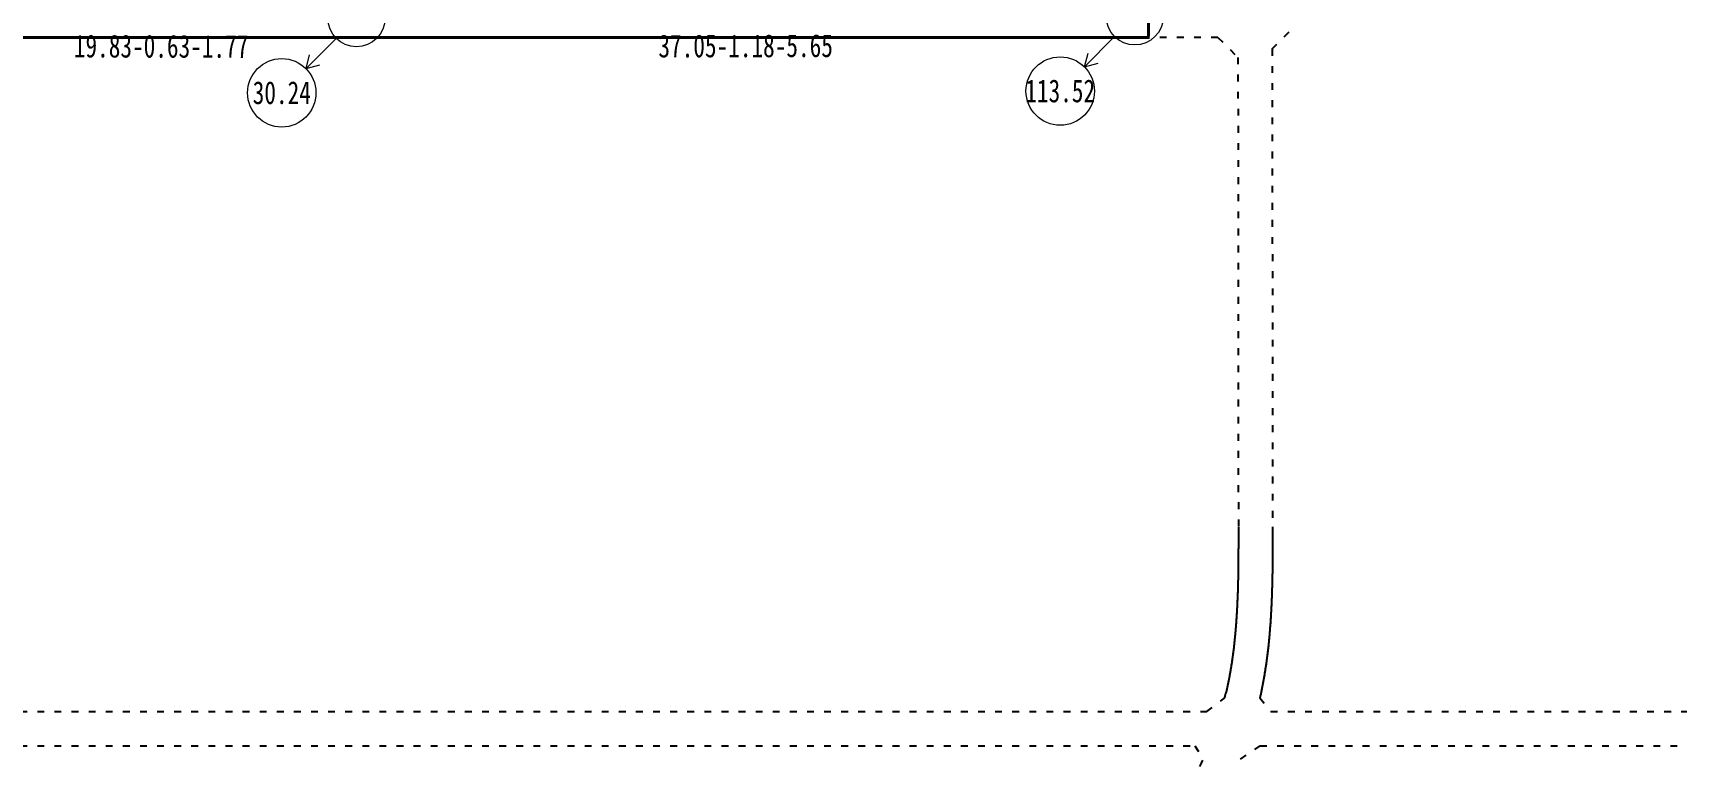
# Model space of a CAD drawing. Header units: millimetres. Extents: x 19715 to 35549, y 3563 to 14826.
# Drawn here: x 32410 to 35311, y 6052 to 7325 of the extents above; entities that cross this region are included whole.
import ezdxf
from ezdxf.enums import TextEntityAlignment as Align

# ---------------------------------------------------------------- set-up
doc = ezdxf.new("R2010")
doc.units = ezdxf.units.MM
doc.linetypes.add('ACAD_ISO03W100', pattern=[30, 12, -18])
doc.linetypes.add('BORDER', pattern=[44.45, 12.7, -6.35, 12.7, -6.35, 0, -6.35])
doc.layers.get('0').update_dxf_attribs({"color": 9, "linetype": 'ACAD_ISO03W100'})
for name, color, linetype, lineweight in [('下管段标注', 93, 'Continuous', 13), ('节点', 30, 'Continuous', 13), ('节点流量', 40, 'Continuous', 13)]:
    doc.layers.add(name, color=color, linetype=linetype, lineweight=lineweight)
doc.styles.add('管段仿宋', font='simfang.ttf', dxfattribs={"width": 0.75})
doc.styles.add('节点仿宋', font='simfang.ttf', dxfattribs={"width": 0.75})

msp = doc.modelspace()

# ---------------------------------------------------------------- linework, layer by layer
for p, q in [((34488.2, 7317.2), (31887.4, 7317.2)), ((34523.3, 7282.2), (34524, 6458.9)), ((34583.3, 7297.2), (34584, 6458.9)), ((31877.4, 6135.2), (34468.6, 6135.2)), ((31877.4, 6075.2), (34447.7, 6075.2))]:
    msp.add_line(p, q)
at = {"linetype": 'BORDER', "ltscale": 5, "const_width": 5}
msp.add_lwpolyline([(28467.3, 4094.3), (28943.8, 3743.6), (29182.9, 3567.7), (29209.3, 3874.7), (29212.4, 4511.4), (29209.8, 5509.7), (31324.7, 5497.5), (31849.8, 5494.7), (31848.7, 6083.7), (31852.4, 7282.2), (31887.4, 7317.2), (34366.2, 7317.2), (34367.8, 7451.8)], dxfattribs=at)
at = {"flags": 128}
for points in [[(34488.2, 7317.2), (34523.3, 7282.2)], [(34583.3, 7297.2), (34618.2, 7332.2)], [(34524, 6458.9), (34524, 6457.4), (34524, 6455.9), (34524, 6454.4), (34524, 6452.9), (34524, 6451.4), (34524, 6449.9), (34524, 6448.4), (34524, 6446.9), (34524, 6445.4), (34524, 6443.9), (34524, 6442.4), (34524, 6440.9), (34524, 6439.4), (34524, 6437.9), (34524, 6436.4), (34524, 6434.9), (34524, 6433.4), (34524, 6431.9), (34524, 6430.4), (34524, 6428.9), (34524, 6427.4), (34524, 6425.9), (34524, 6424.4), (34524, 6423), (34524, 6421.5), (34523.9, 6420), (34523.9, 6418.5), (34523.9, 6417), (34523.9, 6415.5), (34523.9, 6414), (34523.9, 6412.5), (34523.9, 6411), (34523.9, 6409.5), (34523.9, 6408.1), (34523.9, 6406.6), (34523.9, 6405.1), (34523.9, 6403.6), (34523.9, 6402.1), (34523.8, 6400.6), (34523.8, 6399.1), (34523.8, 6397.6), (34523.8, 6396.2), (34523.8, 6394.7), (34523.8, 6393.2), (34523.8, 6391.7), (34523.7, 6390.2), (34523.7, 6388.7), (34523.7, 6387.3), (34523.7, 6385.8), (34523.7, 6384.3), (34523.6, 6382.8), (34523.6, 6381.3), (34523.6, 6379.8), (34523.6, 6378.4), (34523.6, 6376.9), (34523.5, 6375.4), (34523.5, 6373.9), (34523.5, 6372.4), (34523.5, 6371), (34523.4, 6369.5), (34523.4, 6368), (34523.4, 6366.5), (34523.3, 6365), (34523.3, 6363.6), (34523.3, 6362.1), (34523.2, 6360.6), (34523.2, 6359.1), (34523.2, 6357.7), (34523.1, 6356.2), (34523.1, 6354.7), (34523, 6353.2), (34523, 6351.8), (34522.9, 6350.3), (34522.9, 6348.8), (34522.9, 6347.3), (34522.8, 6345.9), (34522.8, 6344.4), (34522.7, 6342.9), (34522.7, 6341.4), (34522.6, 6340), (34522.6, 6338.5), (34522.5, 6337), (34522.4, 6335.6), (34522.4, 6334.1), (34522.3, 6332.6), (34522.3, 6331.1), (34522.2, 6329.7), (34522.1, 6328.2), (34522.1, 6326.8), (34522, 6325.3), (34521.9, 6323.8), (34521.9, 6322.4), (34521.8, 6320.9), (34521.7, 6319.4), (34521.7, 6318), (34521.6, 6316.5), (34521.5, 6315), (34521.4, 6313.6), (34521.3, 6312.1), (34521.3, 6310.6), (34521.2, 6309.2), (34521.1, 6307.7), (34521, 6306.3), (34520.9, 6304.8), (34520.8, 6303.3), (34520.7, 6301.9), (34520.6, 6300.4), (34520.5, 6298.9), (34520.4, 6297.5), (34520.3, 6296), (34520.2, 6294.6), (34520.1, 6293.1), (34520, 6291.7), (34519.9, 6290.2), (34519.8, 6288.7), (34519.7, 6287.3), (34519.6, 6285.8), (34519.5, 6284.4), (34519.4, 6282.9), (34519.2, 6281.5), (34519.1, 6280), (34519, 6278.6), (34518.9, 6277.1), (34518.7, 6275.7), (34518.6, 6274.2), (34518.5, 6272.8), (34518.3, 6271.3), (34518.2, 6269.9), (34518.1, 6268.4), (34517.9, 6267), (34517.8, 6265.5), (34517.6, 6264.1), (34517.5, 6262.6), (34517.4, 6261.2), (34517.2, 6259.7), (34517.1, 6258.3), (34516.9, 6256.8), (34516.7, 6255.4), (34516.6, 6254), (34516.4, 6252.5), (34516.3, 6251.1), (34516.1, 6249.6), (34515.9, 6248.2), (34515.8, 6246.7), (34515.6, 6245.3), (34515.4, 6243.9), (34515.2, 6242.4), (34515, 6241), (34514.9, 6239.6), (34514.7, 6238.1), (34514.5, 6236.7), (34514.3, 6235.2), (34514.1, 6233.8), (34513.9, 6232.4), (34513.7, 6230.9), (34513.5, 6229.5), (34513.3, 6228.1), (34513.1, 6226.6), (34512.9, 6225.2), (34512.7, 6223.8), (34512.5, 6222.4), (34512.3, 6220.9), (34512, 6219.5), (34511.8, 6218.1), (34511.6, 6216.7), (34511.4, 6215.2), (34511.1, 6213.8), (34510.9, 6212.4), (34510.7, 6211), (34510.4, 6209.5), (34510.2, 6208.1), (34510, 6206.7), (34509.7, 6205.3), (34509.5, 6203.9), (34509.2, 6202.4), (34509, 6201), (34508.7, 6199.6), (34508.5, 6198.2), (34508.2, 6196.8), (34507.9, 6195.4), (34507.7, 6194), (34507.4, 6192.5), (34507.1, 6191.1), (34506.8, 6189.7), (34506.6, 6188.3), (34506.3, 6186.9), (34506, 6185.5), (34505.7, 6184.1), (34505.4, 6182.7), (34505.1, 6181.3), (34504.8, 6179.9), (34504.5, 6178.5), (34504.2, 6177.1), (34503.9, 6175.7), (34503.6, 6174.3), (34503.3, 6172.9), (34503, 6171.5), (34502.7, 6170.1), (34502.3, 6168.7), (34502, 6167.3)], [(34584, 6458.9), (34584, 6457.4), (34584, 6455.9), (34584, 6454.4), (34584, 6452.9), (34584, 6451.4), (34584, 6449.9), (34584, 6448.4), (34584, 6446.9), (34584, 6445.4), (34584, 6443.9), (34584, 6442.4), (34584, 6440.9), (34584, 6439.4), (34584, 6437.9), (34584, 6436.4), (34584, 6434.9), (34584, 6433.4), (34584, 6431.9), (34584, 6430.4), (34584, 6428.8), (34584, 6427.3), (34584, 6425.8), (34584, 6424.3), (34584, 6422.8), (34584, 6421.3), (34583.9, 6419.8), (34583.9, 6418.3), (34583.9, 6416.8), (34583.9, 6415.3), (34583.9, 6413.8), (34583.9, 6412.2), (34583.9, 6410.7), (34583.9, 6409.2), (34583.9, 6407.7), (34583.9, 6406.2), (34583.9, 6404.7), (34583.9, 6403.2), (34583.9, 6401.7), (34583.8, 6400.2), (34583.8, 6398.6), (34583.8, 6397.1), (34583.8, 6395.6), (34583.8, 6394.1), (34583.8, 6392.6), (34583.8, 6391.1), (34583.7, 6389.6), (34583.7, 6388), (34583.7, 6386.5), (34583.7, 6385), (34583.7, 6383.5), (34583.6, 6382), (34583.6, 6380.5), (34583.6, 6378.9), (34583.6, 6377.4), (34583.5, 6375.9), (34583.5, 6374.4), (34583.5, 6372.9), (34583.5, 6371.3), (34583.4, 6369.8), (34583.4, 6368.3), (34583.4, 6366.8), (34583.3, 6365.3), (34583.3, 6363.7), (34583.3, 6362.2), (34583.2, 6360.7), (34583.2, 6359.2), (34583.2, 6357.7), (34583.1, 6356.1), (34583.1, 6354.6), (34583.1, 6353.1), (34583, 6351.6), (34583, 6350), (34582.9, 6348.5), (34582.9, 6347), (34582.8, 6345.5), (34582.8, 6343.9), (34582.7, 6342.4), (34582.7, 6340.9), (34582.6, 6339.4), (34582.6, 6337.8), (34582.5, 6336.3), (34582.5, 6334.8), (34582.4, 6333.3), (34582.3, 6331.7), (34582.3, 6330.2), (34582.2, 6328.7), (34582.1, 6327.1), (34582.1, 6325.6), (34582, 6324.1), (34581.9, 6322.5), (34581.9, 6321), (34581.8, 6319.5), (34581.7, 6317.9), (34581.6, 6316.4), (34581.6, 6314.9), (34581.5, 6313.4), (34581.4, 6311.8), (34581.3, 6310.3), (34581.2, 6308.8), (34581.2, 6307.2), (34581.1, 6305.7), (34581, 6304.2), (34580.9, 6302.6), (34580.8, 6301.1), (34580.7, 6299.6), (34580.6, 6298), (34580.5, 6296.5), (34580.4, 6295), (34580.3, 6293.4), (34580.2, 6291.9), (34580.1, 6290.4), (34580, 6288.8), (34579.9, 6287.3), (34579.8, 6285.8), (34579.6, 6284.2), (34579.5, 6282.7), (34579.4, 6281.1), (34579.3, 6279.6), (34579.2, 6278.1), (34579, 6276.5), (34578.9, 6275), (34578.8, 6273.5), (34578.6, 6271.9), (34578.5, 6270.4), (34578.4, 6268.9), (34578.2, 6267.3), (34578.1, 6265.8), (34577.9, 6264.2), (34577.8, 6262.7), (34577.7, 6261.2), (34577.5, 6259.6), (34577.4, 6258.1), (34577.2, 6256.6), (34577, 6255), (34576.9, 6253.5), (34576.7, 6251.9), (34576.6, 6250.4), (34576.4, 6248.9), (34576.2, 6247.3), (34576, 6245.8), (34575.9, 6244.2), (34575.7, 6242.7), (34575.5, 6241.2), (34575.3, 6239.6), (34575.1, 6238.1), (34575, 6236.6), (34574.8, 6235), (34574.6, 6233.5), (34574.4, 6231.9), (34574.2, 6230.4), (34574, 6228.9), (34573.8, 6227.3), (34573.6, 6225.8), (34573.4, 6224.2), (34573.1, 6222.7), (34572.9, 6221.2), (34572.7, 6219.6), (34572.5, 6218.1), (34572.3, 6216.5), (34572, 6215), (34571.8, 6213.5), (34571.6, 6211.9), (34571.3, 6210.4), (34571.1, 6208.9), (34570.9, 6207.3), (34570.6, 6205.8), (34570.4, 6204.2), (34570.1, 6202.7), (34569.9, 6201.2), (34569.6, 6199.6), (34569.4, 6198.1), (34569.1, 6196.6), (34568.8, 6195), (34568.6, 6193.5), (34568.3, 6191.9), (34568, 6190.4), (34567.7, 6188.9), (34567.5, 6187.3), (34567.2, 6185.8), (34566.9, 6184.3), (34566.6, 6182.7), (34566.3, 6181.2), (34566, 6179.7), (34565.7, 6178.1), (34565.4, 6176.6), (34565.1, 6175.1), (34564.8, 6173.5), (34564.5, 6172), (34564.2, 6170.5), (34563.8, 6168.9), (34563.5, 6167.4), (34563.2, 6165.9), (34562.9, 6164.3), (34562.5, 6162.8), (34562.2, 6161.3), (34561.8, 6159.7), (34561.8, 6159.5)], [(34468.6, 6135.2), (34500.1, 6159.4)], [(34561.8, 6159.5), (34580.9, 6135.2)], [(34447.7, 6075.2), (34462.9, 6052.3)], [(34528, 6051.9), (34562, 6075.2)]]:
    msp.add_lwpolyline(points, dxfattribs=at)
for points in [[(34523.3, 7282.2), (34524, 6458.9), (34524, 6457.4), (34524, 6455.9), (34524, 6454.4), (34524, 6452.9), (34524, 6451.4), (34524, 6449.9), (34524, 6448.4), (34524, 6446.9), (34524, 6445.4), (34524, 6443.9), (34524, 6442.4), (34524, 6440.9), (34524, 6439.4), (34524, 6437.9), (34524, 6436.4), (34524, 6434.9), (34524, 6433.4), (34524, 6431.9), (34524, 6430.4), (34524, 6428.9), (34524, 6427.4), (34524, 6425.9), (34524, 6424.4), (34524, 6423), (34524, 6421.5), (34523.9, 6420), (34523.9, 6418.5), (34523.9, 6417), (34523.9, 6415.5), (34523.9, 6414), (34523.9, 6412.5), (34523.9, 6411), (34523.9, 6409.5), (34523.9, 6408.1), (34523.9, 6406.6), (34523.9, 6405.1), (34523.9, 6403.6), (34523.9, 6402.1), (34523.8, 6400.6), (34523.8, 6399.1), (34523.8, 6397.6), (34523.8, 6396.2), (34523.8, 6394.7), (34523.8, 6393.2), (34523.8, 6391.7), (34523.7, 6390.2), (34523.7, 6388.7), (34523.7, 6387.3), (34523.7, 6385.8), (34523.7, 6384.3), (34523.6, 6382.8), (34523.6, 6381.3), (34523.6, 6379.8), (34523.6, 6378.4), (34523.6, 6376.9), (34523.5, 6375.4), (34523.5, 6373.9), (34523.5, 6372.4), (34523.5, 6371), (34523.4, 6369.5), (34523.4, 6368), (34523.4, 6366.5), (34523.3, 6365), (34523.3, 6363.6), (34523.3, 6362.1), (34523.2, 6360.6), (34523.2, 6359.1), (34523.2, 6357.7), (34523.1, 6356.2), (34523.1, 6354.7), (34523, 6353.2), (34523, 6351.8), (34522.9, 6350.3), (34522.9, 6348.8), (34522.9, 6347.3), (34522.8, 6345.9), (34522.8, 6344.4), (34522.7, 6342.9), (34522.7, 6341.4), (34522.6, 6340), (34522.6, 6338.5), (34522.5, 6337), (34522.4, 6335.6), (34522.4, 6334.1), (34522.3, 6332.6), (34522.3, 6331.1), (34522.2, 6329.7), (34522.1, 6328.2), (34522.1, 6326.8), (34522, 6325.3), (34521.9, 6323.8), (34521.9, 6322.4), (34521.8, 6320.9), (34521.7, 6319.4), (34521.7, 6318), (34521.6, 6316.5), (34521.5, 6315), (34521.4, 6313.6), (34521.3, 6312.1), (34521.3, 6310.6), (34521.2, 6309.2), (34521.1, 6307.7), (34521, 6306.3), (34520.9, 6304.8), (34520.8, 6303.3), (34520.7, 6301.9), (34520.6, 6300.4), (34520.5, 6298.9), (34520.4, 6297.5), (34520.3, 6296), (34520.2, 6294.6), (34520.1, 6293.1), (34520, 6291.7), (34519.9, 6290.2), (34519.8, 6288.7), (34519.7, 6287.3), (34519.6, 6285.8), (34519.5, 6284.4), (34519.4, 6282.9), (34519.2, 6281.5), (34519.1, 6280), (34519, 6278.6), (34518.9, 6277.1), (34518.7, 6275.7), (34518.6, 6274.2), (34518.5, 6272.8), (34518.3, 6271.3), (34518.2, 6269.9), (34518.1, 6268.4), (34517.9, 6267), (34517.8, 6265.5), (34517.6, 6264.1), (34517.5, 6262.6), (34517.4, 6261.2), (34517.2, 6259.7), (34517.1, 6258.3), (34516.9, 6256.8), (34516.7, 6255.4), (34516.6, 6254), (34516.4, 6252.5), (34516.3, 6251.1), (34516.1, 6249.6), (34515.9, 6248.2), (34515.8, 6246.7), (34515.6, 6245.3), (34515.4, 6243.9), (34515.2, 6242.4), (34515, 6241), (34514.9, 6239.6), (34514.7, 6238.1), (34514.5, 6236.7), (34514.3, 6235.2), (34514.1, 6233.8), (34513.9, 6232.4), (34513.7, 6230.9), (34513.5, 6229.5), (34513.3, 6228.1), (34513.1, 6226.6), (34512.9, 6225.2), (34512.7, 6223.8), (34512.5, 6222.4), (34512.3, 6220.9), (34512, 6219.5), (34511.8, 6218.1), (34511.6, 6216.7), (34511.4, 6215.2), (34511.1, 6213.8), (34510.9, 6212.4), (34510.7, 6211), (34510.4, 6209.5), (34510.2, 6208.1), (34510, 6206.7), (34509.7, 6205.3), (34509.5, 6203.9), (34509.2, 6202.4), (34509, 6201), (34508.7, 6199.6), (34508.5, 6198.2), (34508.2, 6196.8), (34507.9, 6195.4), (34507.7, 6194), (34507.4, 6192.5), (34507.1, 6191.1), (34506.8, 6189.7), (34506.6, 6188.3), (34506.3, 6186.9), (34506, 6185.5), (34505.7, 6184.1), (34505.4, 6182.7), (34505.1, 6181.3), (34504.8, 6179.9), (34504.5, 6178.5), (34504.2, 6177.1), (34503.9, 6175.7), (34503.6, 6174.3), (34503.3, 6172.9), (34503, 6171.5), (34502.7, 6170.1), (34502.3, 6168.7), (34502, 6167.3, -0.003285), (34500.1, 6159.4)], [(34462.9, 6052.3, -0.103045), (34313.5, 5848.2)]]:
    msp.add_lwpolyline(points, format="xyb")
for points in [[(34583.3, 7297.2), (34584, 6458.9), (34584, 6457.4), (34584, 6455.9), (34584, 6454.4), (34584, 6452.9), (34584, 6451.4), (34584, 6449.9), (34584, 6448.4), (34584, 6446.9), (34584, 6445.4), (34584, 6443.9), (34584, 6442.4), (34584, 6440.9), (34584, 6439.4), (34584, 6437.9), (34584, 6436.4), (34584, 6434.9), (34584, 6433.4), (34584, 6431.9), (34584, 6430.4), (34584, 6428.8), (34584, 6427.3), (34584, 6425.8), (34584, 6424.3), (34584, 6422.8), (34584, 6421.3), (34583.9, 6419.8), (34583.9, 6418.3), (34583.9, 6416.8), (34583.9, 6415.3), (34583.9, 6413.8), (34583.9, 6412.2), (34583.9, 6410.7), (34583.9, 6409.2), (34583.9, 6407.7), (34583.9, 6406.2), (34583.9, 6404.7), (34583.9, 6403.2), (34583.9, 6401.7), (34583.8, 6400.2), (34583.8, 6398.6), (34583.8, 6397.1), (34583.8, 6395.6), (34583.8, 6394.1), (34583.8, 6392.6), (34583.8, 6391.1), (34583.7, 6389.6), (34583.7, 6388), (34583.7, 6386.5), (34583.7, 6385), (34583.7, 6383.5), (34583.6, 6382), (34583.6, 6380.5), (34583.6, 6378.9), (34583.6, 6377.4), (34583.5, 6375.9), (34583.5, 6374.4), (34583.5, 6372.9), (34583.5, 6371.3), (34583.4, 6369.8), (34583.4, 6368.3), (34583.4, 6366.8), (34583.3, 6365.3), (34583.3, 6363.7), (34583.3, 6362.2), (34583.2, 6360.7), (34583.2, 6359.2), (34583.2, 6357.7), (34583.1, 6356.1), (34583.1, 6354.6), (34583.1, 6353.1), (34583, 6351.6), (34583, 6350), (34582.9, 6348.5), (34582.9, 6347), (34582.8, 6345.5), (34582.8, 6343.9), (34582.7, 6342.4), (34582.7, 6340.9), (34582.6, 6339.4), (34582.6, 6337.8), (34582.5, 6336.3), (34582.5, 6334.8), (34582.4, 6333.3), (34582.3, 6331.7), (34582.3, 6330.2), (34582.2, 6328.7), (34582.1, 6327.1), (34582.1, 6325.6), (34582, 6324.1), (34581.9, 6322.5), (34581.9, 6321), (34581.8, 6319.5), (34581.7, 6317.9), (34581.6, 6316.4), (34581.6, 6314.9), (34581.5, 6313.4), (34581.4, 6311.8), (34581.3, 6310.3), (34581.2, 6308.8), (34581.2, 6307.2), (34581.1, 6305.7), (34581, 6304.2), (34580.9, 6302.6), (34580.8, 6301.1), (34580.7, 6299.6), (34580.6, 6298), (34580.5, 6296.5), (34580.4, 6295), (34580.3, 6293.4), (34580.2, 6291.9), (34580.1, 6290.4), (34580, 6288.8), (34579.9, 6287.3), (34579.8, 6285.8), (34579.6, 6284.2), (34579.5, 6282.7), (34579.4, 6281.1), (34579.3, 6279.6), (34579.2, 6278.1), (34579, 6276.5), (34578.9, 6275), (34578.8, 6273.5), (34578.6, 6271.9), (34578.5, 6270.4), (34578.4, 6268.9), (34578.2, 6267.3), (34578.1, 6265.8), (34577.9, 6264.2), (34577.8, 6262.7), (34577.7, 6261.2), (34577.5, 6259.6), (34577.4, 6258.1), (34577.2, 6256.6), (34577, 6255), (34576.9, 6253.5), (34576.7, 6251.9), (34576.6, 6250.4), (34576.4, 6248.9), (34576.2, 6247.3), (34576, 6245.8), (34575.9, 6244.2), (34575.7, 6242.7), (34575.5, 6241.2), (34575.3, 6239.6), (34575.1, 6238.1), (34575, 6236.6), (34574.8, 6235), (34574.6, 6233.5), (34574.4, 6231.9), (34574.2, 6230.4), (34574, 6228.9), (34573.8, 6227.3), (34573.6, 6225.8), (34573.4, 6224.2), (34573.1, 6222.7), (34572.9, 6221.2), (34572.7, 6219.6), (34572.5, 6218.1), (34572.3, 6216.5), (34572, 6215), (34571.8, 6213.5), (34571.6, 6211.9), (34571.3, 6210.4), (34571.1, 6208.9), (34570.9, 6207.3), (34570.6, 6205.8), (34570.4, 6204.2), (34570.1, 6202.7), (34569.9, 6201.2), (34569.6, 6199.6), (34569.4, 6198.1), (34569.1, 6196.6), (34568.8, 6195), (34568.6, 6193.5), (34568.3, 6191.9), (34568, 6190.4), (34567.7, 6188.9), (34567.5, 6187.3), (34567.2, 6185.8), (34566.9, 6184.3), (34566.6, 6182.7), (34566.3, 6181.2), (34566, 6179.7), (34565.7, 6178.1), (34565.4, 6176.6), (34565.1, 6175.1), (34564.8, 6173.5), (34564.5, 6172), (34564.2, 6170.5), (34563.8, 6168.9), (34563.5, 6167.4), (34563.2, 6165.9), (34562.9, 6164.3), (34562.5, 6162.8), (34562.2, 6161.3), (34561.8, 6159.7), (34561.8, 6159.5)], [(34580.9, 6135.2), (35310.8, 6135.2)], [(34562, 6075.2), (35310.8, 6075.2)]]:
    msp.add_lwpolyline(points)
msp.add_arc((33898.3, 6308.6), 620, 346.0713, 346.8258)
at = {"layer": '节点'}
for centre in [(32977, 7351), (34342.3, 7354.1)]:
    msp.add_circle(centre, 50, dxfattribs=at)
at = {"layer": '节点流量'}
for p, q in [((32888.6, 7262.6), (32941.6, 7315.7)), ((34253.9, 7265.8), (34306.9, 7318.8)), ((32888.6, 7262.6), (32895, 7286.8)), ((34253.9, 7265.8), (34260.4, 7289.9)), ((32888.6, 7262.6), (32912.7, 7269.1)), ((34253.9, 7265.8), (34278.1, 7272.2))]:
    msp.add_line(p, q, dxfattribs=at)
for centre in [(34211.5, 7223.3), (32846.1, 7220.2)]:
    msp.add_circle(centre, 60, dxfattribs=at)

# ---------------------------------------------------------------- texts
at = {"layer": '下管段标注', "style": '管段仿宋', "width": 0.75}
for s, rotation, p in [('19.83-0.63-1.77', 359.8464, (32634.5, 7321.9)), ('37.05-1.18-5.65', 0.1308, (33659.7, 7322.6))]:
    msp.add_text(s, height=40, rotation=rotation, dxfattribs=at).set_placement(p, align=Align.TOP_CENTER)
at = {"layer": '节点流量', "style": '节点仿宋', "width": 0.75}
for s, p in [('30.24', (32846.1, 7220.2)), ('113.52', (34211.5, 7223.3))]:
    msp.add_text(s, height=40, dxfattribs=at).set_placement(p, align=Align.MIDDLE)

doc.saveas('drawing.dxf')
